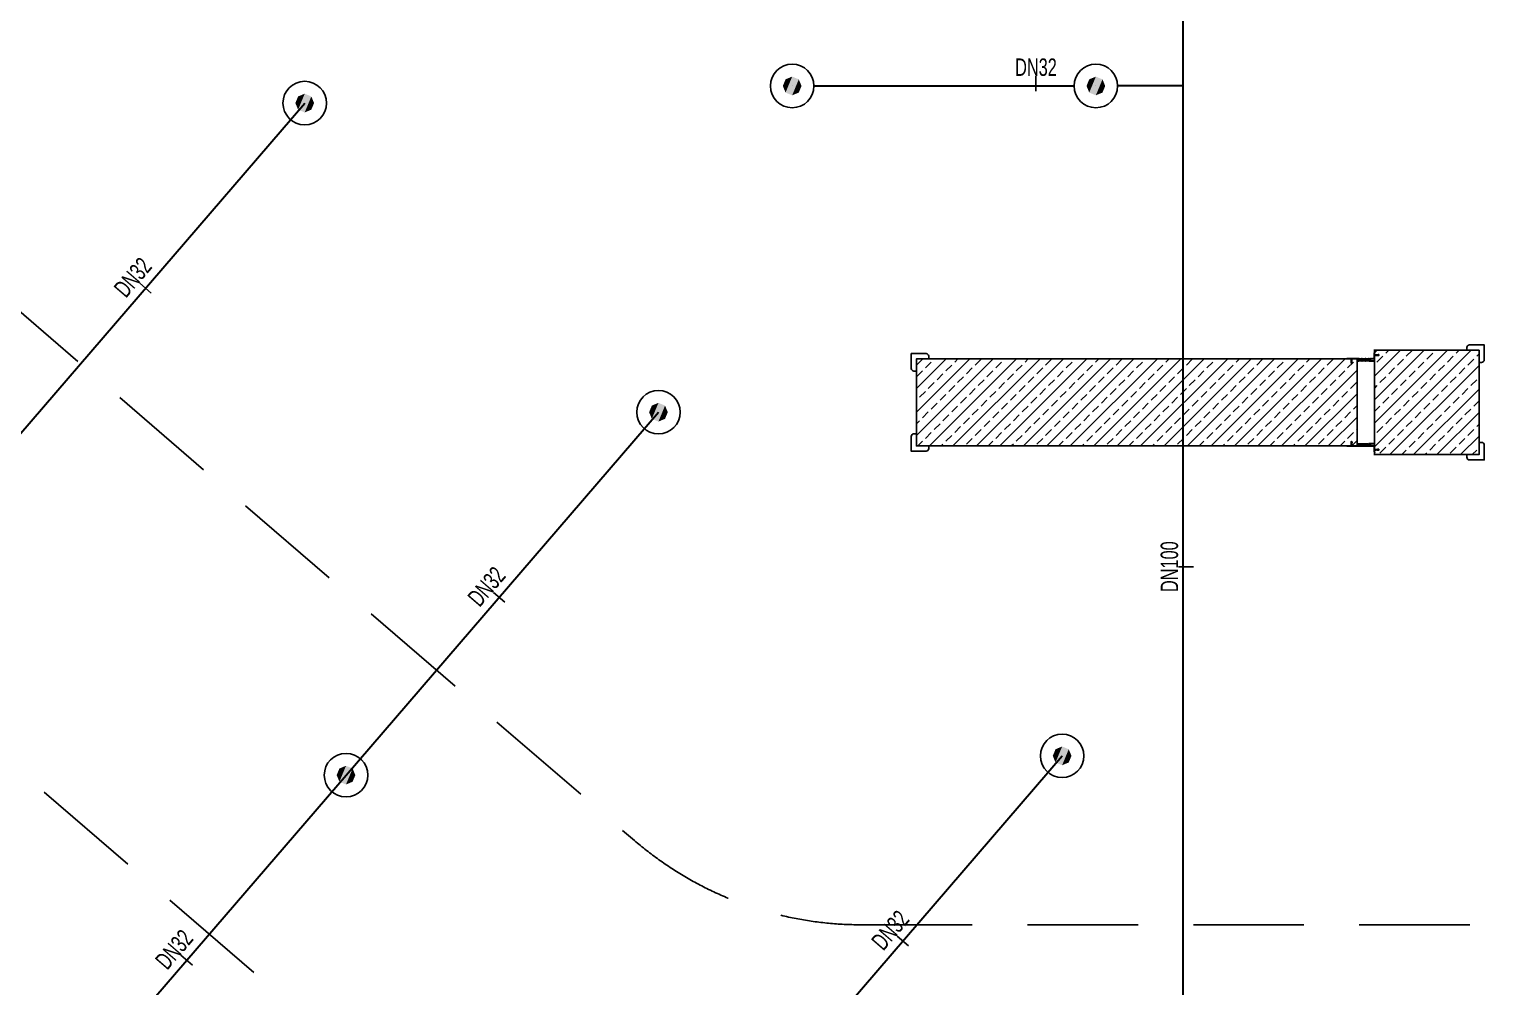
# Model space of a CAD drawing. Header units: millimetres. Extents: x -379292 to 1221486, y 92049 to 447512.
# Drawn here: x 344402 to 352773, y 109462 to 114962 of the extents above; entities that cross this region are included whole.
import ezdxf
from ezdxf.enums import TextEntityAlignment as Align

# ---------------------------------------------------------------- set-up
doc = ezdxf.new("R2010")
doc.units = ezdxf.units.MM
doc.linetypes.add('HIDDEN', pattern=[9.525, 6.35, -3.175])
for name, color, linetype in [('-M-YNGN-BORUID', 7, 'Continuous'), ('-M-YNGN-BORUUZUN', 7, 'Continuous'), ('-M-YNGN-BORUYUK', 7, 'Continuous'), ('-M-YNGN-SPR-YUK', 7, 'Continuous'), ('-M-YNGN-ZON5-CAP-', 7, 'Continuous'), ('-M-YNGN-ZON5-SPR-', 7, 'Continuous'), ('05_DILATATION', 131, 'Continuous'), ('05_HATCH CONCRETE', 141, 'Continuous'), ('05_SYMBOL', 2, 'Continuous')]:
    doc.layers.add(name, color=color, linetype=linetype)
doc.layers.add('-M-YNGN-SPR-CAPCIZGI', color=188, linetype='Continuous', plot=False)
doc.layers.add('-M-YNGN-ZON5', color=11, linetype='SP', lineweight=30)
doc.styles.add('CIZGI', font='tahoma.ttf', dxfattribs={"width": 0.8, "oblique": 20})
doc.styles.add('HCAD', font='HCAD.SHX', dxfattribs={"width": 0.8, "height": 0.2})
doc.styles.add('PIPESIZE', font='hcad.shx', dxfattribs={"width": 0.8})
doc.styles.add('SPR-NOT', font='romans.shx')
doc.linetypes.add('SP', pattern='A,2,-0.1,["SP",CIZGI,S=0.14,R=0.2,X=0,Y=-0.07],-0.255', length=2.355)
pattern_1 = [(225, (905000, -3e-07), (67.351921, -67.351921), []), (225, (904932.65, -3e-07), (67.351921, -67.351921), [47.625, -23.8125])]

# ---------------------------------------------------------------- blocks, each defined once
blk = doc.blocks.new('DİLATASYONPROFİL2')
for p, q in [((-27.1, 21.5), (-25.4, 22.9)), ((-27.1, 21.5), (-25.4, 20.1)), ((-25.1, 22.9), (-25.4, 22.9)), ((-25.4, 20.1), (-25.1, 20.1)), ((-23.1, 20.2), (-25.2, 22.9)), ((-24.4, 24.4), (-25.1, 23.6)), ((-25.1, 23.6), (-25.1, 22.8)), ((-25.1, 22.8), (-3.1, 21.7)), ((-25.1, 20.1), (-3.1, 21.2)), ((-25.1, 20.1), (-25.1, 19.3)), ((-24.5, 18.5), (-25.1, 19.3)), ((-22.8, 20.3), (-24.8, 22.8)), ((-23.3, 18.6), (-24.5, 18.5)), ((-23.2, 24.3), (-24.4, 24.4)), ((-23.3, 23.4), (-23.2, 24.3)), ((-22.6, 24.3), (-23.3, 23.4)), ((-22.6, 18.6), (-23.3, 19.5)), ((-23.3, 19.5), (-23.3, 18.6)), ((-21.6, 24.3), (-22.6, 24.3)), ((-21.7, 18.7), (-22.6, 18.6)), ((-21.7, 23.4), (-21.6, 24.3)), ((-20.8, 24.1), (-21.7, 23.4)), ((-20.8, 18.8), (-21.7, 19.6)), ((-21.7, 19.6), (-21.7, 18.7)), ((-19.6, 20.4), (-21.4, 22.6)), ((-19.3, 20.4), (-21.1, 22.6)), ((-19.7, 24), (-20.8, 24.1)), ((-19.8, 18.9), (-20.8, 18.8)), ((-19.8, 23.1), (-19.7, 24)), ((-19, 24), (-19.8, 23.1)), ((-19.1, 18.9), (-19.8, 19.8)), ((-19.8, 19.8), (-19.8, 18.9)), ((-17.9, 19), (-19.1, 18.9)), ((-17.8, 24), (-19, 24)), ((-17.9, 23), (-17.8, 24)), ((-17.2, 23.9), (-17.9, 23)), ((-17.2, 19), (-17.9, 19.9)), ((-17.9, 19.9), (-17.9, 19)), ((-16.1, 20.6), (-17.6, 22.4)), ((-15.8, 20.6), (-17.3, 22.4)), ((-16.2, 23.9), (-17.2, 23.9)), ((-16.3, 19.1), (-17.2, 19)), ((-16.3, 23), (-16.2, 23.9)), ((-15.5, 23.8), (-16.3, 23)), ((-15.6, 19.1), (-16.3, 20)), ((-16.3, 20), (-16.3, 19.1)), ((-14.4, 19.1), (-15.6, 19.1)), ((-14.4, 23.8), (-15.5, 23.8)), ((-14.5, 23), (-14.3, 23.1)), ((-13.7, 19.2), (-14.5, 20.1)), ((-14.5, 20.1), (-14.4, 19.1)), ((-14.4, 22.9), (-14.4, 23.8)), ((-13.7, 23.8), (-14.4, 22.9)), ((-12.7, 20.8), (-13.9, 22.2)), ((-12.8, 23.7), (-13.7, 23.8)), ((-12.8, 19.2), (-13.7, 19.2)), ((-12.4, 20.8), (-13.6, 22.2)), ((-12.8, 22.8), (-12.8, 23.7)), ((-12.1, 23.7), (-12.8, 22.8)), ((-12.1, 19.3), (-12.8, 20.1)), ((-12.8, 20.1), (-12.8, 19.2)), ((-10.9, 23.6), (-12.1, 23.7)), ((-10.9, 19.3), (-12.1, 19.3)), ((-10.2, 19.4), (-11, 20.2)), ((-11, 20.2), (-10.9, 19.3)), ((-11, 20.1), (-10.8, 20.1)), ((-10.2, 23.6), (-10.9, 22.7)), ((-10.9, 22.7), (-10.9, 23.6)), ((-9.3, 23.5), (-10.2, 23.6)), ((-9.3, 19.4), (-10.2, 19.4)), ((-9.2, 20.9), (-10.1, 22.1)), ((-8.9, 20.9), (-9.8, 22)), ((-8.6, 19.4), (-9.4, 20.3)), ((-9.4, 20.3), (-9.3, 19.4)), ((-9.4, 20.1), (-9.2, 20.1)), ((-9.3, 22.6), (-9.3, 23.5)), ((-8.6, 23.5), (-9.3, 22.6)), ((-7.4, 23.4), (-8.6, 23.5)), ((-7.5, 19.5), (-8.6, 19.4)), ((-7.5, 22.5), (-7.4, 23.4)), ((-6.7, 23.4), (-7.5, 22.5)), ((-6.8, 19.5), (-7.5, 20.4)), ((-7.5, 20.4), (-7.5, 19.5)), ((-7.4, 22.9), (-7.2, 22.9)), ((-5.9, 19.6), (-6.8, 19.5)), ((-5.8, 23.4), (-6.7, 23.4)), ((-5.7, 21.1), (-6.4, 21.9)), ((-5.4, 21.1), (-6, 21.9)), ((-5.9, 22.5), (-5.8, 23.4)), ((-5.9, 22.9), (-2.9, 22.9)), ((-3.1, 22.3), (-5.9, 22.5)), ((-3.1, 20.6), (-5.9, 20.5)), ((-5.9, 20.5), (-5.9, 19.6)), ((-5.9, 20.1), (-4.9, 20.1)), ((-4.6, 20.1), (-4.9, 20.1)), ((-4.6, 20.1), (-2.9, 20.1)), ((-3.1, 22.9), (-3.1, 22.3)), ((-3.1, 20), (-3.1, 20.6)), ((-2.9, 23.1), (-2.9, 19.8)), ((-2.9, 23.1), (-0.4, 23.1)), ((-2.9, 19.8), (-0.4, 19.8)), ((1.6, 24.4), (-0.4, 23.1)), ((-0.4, 23.1), (-0.4, 19.8)), ((1.6, 18.6), (-0.4, 19.8)), ((0, 36.2), (0, 53.2)), ((0, 36.8), (0, 51.9)), ((0, -0.6), (0, 36.2)), ((0, 0), (23.6, 0)), ((0.4, 36.3), (2, 32.3)), ((1.6, 22), (1, 21.5)), ((1.6, 20.9), (1, 21.5)), ((1.6, 24.4), (1.6, 22)), ((1.6, 18.6), (1.6, 20.9)), ((1.7, 31.7), (1.9, 31.9)), ((1.7, 31.4), (1.9, 31.1)), ((1.7, 30.5), (1.9, 30.8)), ((1.7, 30.2), (1.9, 30)), ((1.7, 29.4), (1.9, 29.7)), ((1.7, 29.1), (1.9, 28.8)), ((1.7, 28.3), (1.9, 28.6)), ((1.7, 28), (1.9, 27.7)), ((1.7, 27.1), (1.9, 27.4)), ((1.7, 26.9), (1.9, 26.6)), ((1.7, 26), (1.9, 26.3)), ((1.7, 25.7), (1.9, 25.4)), ((1.7, 24.9), (1.9, 25.2)), ((1.7, 24.6), (1.9, 24.3)), ((1.7, 23.7), (1.9, 24)), ((1.7, 23.5), (1.9, 23.2)), ((1.7, 22.6), (1.9, 22.9)), ((1.7, 22.3), (1.9, 22)), ((1.7, 21.5), (1.9, 21.8)), ((1.7, 21.2), (1.9, 20.9)), ((1.7, 20.3), (1.9, 20.6)), ((1.7, 20.1), (1.9, 19.8)), ((1.7, 19.2), (1.9, 19.5)), ((1.7, 18.9), (1.9, 18.7)), ((1.7, 18.1), (1.9, 18.4)), ((1.7, 17.8), (1.9, 17.5)), ((1.7, 17), (1.9, 17.2)), ((1.7, 16.7), (1.9, 16.4)), ((1.7, 15.8), (1.9, 16.1)), ((1.7, 15.5), (1.9, 15.3)), ((1.7, 14.7), (1.9, 15)), ((1.7, 14.4), (1.9, 14.1)), ((1.7, 13.6), (1.9, 13.8)), ((1.7, 13.3), (1.9, 13)), ((1.7, 12.4), (1.9, 12.7)), ((1.7, 12.1), (1.9, 11.9)), ((1.7, 11.3), (1.9, 11.6)), ((1.7, 11), (1.9, 10.7)), ((1.7, 10.2), (1.9, 10.5)), ((1.7, 9.9), (1.9, 9.6)), ((1.7, 9), (1.9, 9.3)), ((1.7, 8.8), (1.9, 8.5)), ((1.7, 7.9), (1.9, 8.2)), ((1.7, 7.6), (1.9, 7.3)), ((1.7, 6.8), (1.9, 7.1)), ((1.7, 6.5), (1.9, 6.2)), ((1.7, 5.6), (1.9, 5.9)), ((1.7, 5.4), (1.9, 5.1)), ((1.7, 4.5), (1.9, 4.8)), ((1.7, 4.2), (1.9, 3.9)), ((1.7, 3.4), (1.9, 3.7)), ((1.7, 3.1), (1.9, 2.8)), ((1.7, 2.3), (1.9, 2.5)), ((1.7, 2), (2.6, 1)), ((3, 1.3), (2.7, 1)), ((3.3, 1.3), (3.6, 1)), ((4.1, 1.3), (3.8, 1)), ((4.4, 1.3), (4.7, 1)), ((5.3, 1.3), (5, 1)), ((5.5, 1.3), (5.8, 1)), ((6.4, 1.3), (6.1, 1)), ((6.7, 1.3), (7, 1)), ((7.5, 1.3), (7.2, 1)), ((7.8, 1.3), (8.1, 1)), ((8.7, 1.3), (8.4, 1)), ((8.9, 1.3), (9.2, 1)), ((9.8, 1.3), (9.5, 1)), ((10.1, 1.3), (10.3, 1)), ((10.9, 1.3), (10.6, 1)), ((11.2, 1.3), (11.5, 1)), ((12, 1.3), (11.8, 1)), ((12.3, 1.3), (12.6, 1)), ((13.2, 1.3), (12.9, 1)), ((13.5, 1.3), (13.7, 1)), ((14.3, 1.3), (14, 1)), ((14.6, 1.3), (14.9, 1)), ((15.4, 1.3), (15.2, 1)), ((15.7, 1.3), (16, 1)), ((16.6, 1.3), (16.3, 1)), ((16.9, 1.3), (17.1, 1)), ((17.7, 1.3), (17.4, 1)), ((18, 1.3), (18.3, 1)), ((18.8, 1.3), (18.5, 1)), ((19.1, 1.3), (19.4, 1)), ((20, 1.3), (19.7, 1)), ((20.2, 1.3), (20.5, 1)), ((21.1, 1.3), (20.8, 1)), ((21.4, 1.3), (21.7, 1)), ((22.2, 1.3), (21.9, 1)), ((22.5, 1.3), (22.8, 1)), ((23.4, 1.3), (23.1, 1)), ((23.6, 1.3), (23.9, 1)), ((23.6, 0), (23.6, -11.5)), ((24.5, 1.3), (24.2, 1)), ((24.8, 1.3), (25.1, 1)), ((25.6, 1.3), (25.3, 1)), ((25.9, 1.3), (26.2, 1)), ((26.7, 1.3), (26.5, 1)), ((27, 1.3), (27.3, 1)), ((27.9, 1.3), (27.6, 1)), ((28.2, 1.3), (28.4, 1)), ((29, 1.3), (28.7, 1)), ((29.3, 1.3), (29.6, 1)), ((30.1, 1.3), (29.9, 1)), ((30.4, 1.3), (30.7, 1)), ((31.3, 1.3), (31, 1)), ((31.5, 1.4), (32.9, -0.1)), ((34.2, 1.8), (32.7, 1.8)), ((32.7, 1), (33.1, -0.1)), ((35.4, -6.2), (34.8, 1.2)), ((34.8, 0.5), (35.2, 1)), ((35.8, 0.5), (35.4, 1)), ((35.8, 0.5), (36.2, 1)), ((36.8, 0.5), (36.4, 1)), ((36.8, 0.5), (37.2, 1)), ((37.8, 0.5), (37.4, 1)), ((37.8, 0.5), (38.2, 1)), ((38.8, 0.5), (38.4, 1)), ((38.8, 0.5), (39.2, 1)), ((39.8, 0.5), (39.4, 1)), ((39.8, 0.5), (40.2, 1)), ((40.8, 0.5), (40.4, 1)), ((40.8, 0.5), (41.2, 1)), ((41.8, 0.5), (41.4, 1)), ((41.8, 0.5), (42.2, 1)), ((42.8, 0.5), (42.4, 1)), ((42.8, 0.5), (43.2, 1)), ((43.8, 0.5), (43.4, 1)), ((43.8, 0.5), (44.2, 1)), ((44.8, 0.5), (44.4, 1)), ((44.8, 0.5), (45.2, 1)), ((45.8, 0.5), (45.4, 1)), ((45.8, 0.5), (46.2, 1)), ((46.8, 0.5), (46.4, 1)), ((46.8, 0.5), (46.8, 0.5)), ((47.8, 1.6), (47.8, 1.5)), ((47.8, 1.6), (48.3, 1.2)), ((47.8, 1), (47.8, 1.6)), ((47.8, 1), (47.8, 1.6)), ((49.3, 2), (48.3, 1.2)), ((49.3, 2), (49.9, 1.6)), ((49.3, 2), (49.9, 1.6)), ((49.3, 2), (49.9, 1.6)), ((50.7, 2.2), (49.9, 1.6)), ((50.7, 2.2), (49.9, 1.6)), ((50.7, 2.2), (51.3, 1.7)), ((51.9, 2.2), (51.3, 1.7)), ((51.9, 2.2), (52.7, 1.6)), ((53.3, 2), (52.7, 1.6)), ((53.3, 2), (54.3, 1.2)), ((54.8, 1.6), (54.3, 1.2)), ((54.8, 1.6), (54.9, 1.5)), ((54.9, 1), (54.9, 1.6)), ((54.9, 1), (54.9, 1.6)), ((55.9, 0.4), (56.2, 0.8)), ((56.8, 0.4), (56.4, 0.8)), ((56.8, 0.4), (57.2, 0.8)), ((57.8, 0.4), (57.4, 0.8)), ((57.8, 0.4), (58.2, 0.8)), ((58.8, 0.4), (58.4, 0.8)), ((58.8, 0.4), (59.2, 0.8)), ((59.8, 0.4), (59.4, 0.8)), ((59.8, 0.4), (60.2, 0.8)), ((60.8, 0.4), (60.4, 0.8)), ((60.8, 0.4), (61.2, 0.8)), ((61.8, 0.4), (61.4, 0.8)), ((61.8, 0.4), (62.2, 0.8)), ((62.8, 0.4), (62.4, 0.8)), ((62.8, 0.4), (63.2, 0.8)), ((63.8, 0.4), (63.4, 0.8)), ((63.8, 0.4), (64.2, 0.8)), ((64.8, 0.4), (64.4, 0.8)), ((64.8, 0.4), (65.2, 0.8)), ((65.8, 0.4), (65.4, 0.8)), ((65.8, 0.4), (66.2, 0.8)), ((66.8, 0.4), (66.4, 0.8)), ((66.8, 0.4), (67.2, 0.8)), ((67.9, 0.3), (67.5, 0.8)), ((68.9, 1.6), (68.8, 1.5)), ((68.8, 1), (68.8, 1.6)), ((68.8, 1), (68.8, 1.6)), ((68.9, 1.6), (69.4, 1.2)), ((70.4, 2), (69.4, 1.2)), ((70.4, 2), (71, 1.6)), ((70.4, 2), (71, 1.6)), ((70.4, 2), (71, 1.6)), ((71.7, 2.2), (71, 1.6)), ((71.7, 2.2), (71, 1.6)), ((71.7, 2.2), (72.4, 1.7)), ((73, 2.2), (72.4, 1.7)), ((73, 2.2), (73.8, 1.6)), ((74.3, 2), (73.8, 1.6)), ((74.3, 2), (75.4, 1.2)), ((75.9, 1.6), (75.4, 1.2)), ((75.9, 1.6), (75.9, 1.5)), ((75.9, 1), (75.9, 1.6)), ((75.9, 1), (75.9, 1.6)), ((76.9, 0.4), (77.3, 0.8)), ((77.9, 0.4), (77.5, 0.8)), ((77.9, 0.4), (78.3, 0.8)), ((78.9, 0.4), (78.5, 0.8)), ((78.9, 0.4), (79.3, 0.8)), ((79.9, 0.4), (79.5, 0.8)), ((79.9, 0.4), (80.3, 0.8)), ((80.9, 0.4), (80.5, 0.8)), ((80.9, 0.4), (81.3, 0.8)), ((81.9, 0.4), (81.5, 0.8)), ((81.9, 0.4), (82.3, 0.8)), ((82.9, 0.4), (82.5, 0.8)), ((82.9, 0.4), (83.3, 0.8)), ((83.9, 0.4), (83.5, 0.8)), ((83.9, 0.4), (84.3, 0.8)), ((84.9, 0.4), (84.5, 0.8)), ((84.9, 0.4), (85.3, 0.8)), ((85.9, 0.4), (85.5, 0.8)), ((85.9, 0.4), (86.3, 0.8)), ((86.9, 0.4), (86.5, 0.8)), ((86.9, 0.4), (87.3, 0.8)), ((87.9, 0.4), (87.5, 0.8)), ((87.9, 0.4), (88.3, 0.8)), ((88.3, -6.4), (88.8, 1)), ((88.9, 0.3), (88.5, 0.8)), ((88.9, 0.4), (88.9, 0.4)), ((89.3, 1.6), (91, 1.6)), ((91, 0.8), (90.6, -0.3)), ((92.1, 2), (90.7, 0.5)), ((90.7, -1.1), (90.7, 0.5)), ((100, -13), (100, 0)), ((131.5, 0), (100, 0)), ((100, -13), (100, 0)), ((160, 0), (100, 0)), ((128.8, 1.6), (131.2, 1.6)), ((128.8, 1.6), (130.1, -0.4)), ((131.2, 1.6), (131.7, 1)), ((131.5, 0), (131.7, 0.2)), ((132.3, 1.6), (131.7, 1)), ((132, 0), (131.7, 0.2)), ((160, 0), (132, 0)), ((134.6, 1.6), (132.3, 1.6)), ((134.6, 1.6), (133.4, -0.4)), ((157.6, 1.8), (158.3, 1.8)), ((160, 0), (158.3, 1.8)), ((0, -0.6), (0, -9.5)), ((0, -9.5), (0, -13.5)), ((0, -9.5), (2, -9.5)), ((0, -13.5), (32.9, -13.5)), ((2, -9.5), (2, -11.5)), ((2, -11.5), (23.6, -11.5)), ((30.8, -7.9), (30.8, -8.6)), ((31, -2.3), (31, -1.4)), ((31.6, -2.9), (32.8, -2.9)), ((33.7, -12.3), (32.5, -7.5)), ((33, -1.6), (32.8, -2.9)), ((32.9, -1.3), (32.9, -0.1)), ((32.9, -13.5), (32.9, -9.7)), ((34.1, -12.5), (36, -7.7)), ((35.8, -5.7), (35.8, -0.5)), ((35.8, -12), (35.8, -8.7)), ((45.8, -12), (35.8, -12)), ((37.4, -6.6), (35.9, -6.6)), ((37, -6), (36, -6)), ((37.4, -7.7), (36, -7.7)), ((37, -8.5), (36, -8.5)), ((36.2, -7.7), (37.2, -7.7)), ((37.3, -5.7), (37.3, -4)), ((40, -4), (37.3, -4)), ((37.3, -10.5), (37.3, -8.7)), ((40, -10.5), (37.3, -10.5)), ((37.4, -6.6), (37.4, -5)), ((37.4, -9.3), (37.4, -7.7)), ((37.7, -4.6), (38.7, -4.6)), ((38.7, -9.6), (37.7, -9.6)), ((38.7, -9.6), (38.7, -4.6)), ((40, -10.5), (40, -4)), ((41.5, -10.5), (41.5, -4)), ((44.3, -4), (41.5, -4)), ((44.3, -10.5), (41.5, -10.5)), ((42.5, -10.5), (44.3, -10.5)), ((42.6, -4.3), (42.6, -8.3)), ((44.3, -4.3), (42.6, -4.3)), ((42.6, -8.3), (42.6, -10.3)), ((42.6, -10.3), (44.3, -10.3)), ((44.3, -4), (44.3, -5.7)), ((44.3, -4.3), (44.3, -6.3)), ((44.3, -6.3), (45.8, -6.3)), ((46.1, -8.3), (44.3, -8.3)), ((44.3, -10.3), (44.3, -8.3)), ((44.3, -10.3), (44.3, -8.6)), ((44.3, -8.7), (44.3, -10.5)), ((45.5, -6), (44.5, -6)), ((44.5, -8.5), (45.5, -8.5)), ((45.8, -0.3), (45.8, -5.7)), ((45.8, -6.3), (45.8, -1.8)), ((45.8, -8.7), (45.8, -12)), ((47.6, -6.9), (47.6, -5.4)), ((55.1, -6.9), (55.1, -5.4)), ((56.6, -8.3), (58.3, -8.3)), ((56.8, -5.9), (56.8, -0.6)), ((56.8, -6.3), (56.8, -1.8)), ((58.3, -6.3), (56.8, -6.3)), ((56.8, -12.1), (56.8, -8.9)), ((66.8, -12.1), (56.8, -12.1)), ((58.1, -6.1), (57.1, -6.1)), ((58.1, -8.6), (57.1, -8.6)), ((61.1, -4.1), (58.3, -4.1)), ((58.3, -5.9), (58.3, -4.1)), ((58.3, -6.3), (58.3, -4.3)), ((58.3, -4.3), (60.1, -4.3)), ((58.3, -10.3), (58.3, -8.3)), ((58.3, -10.3), (58.3, -8.6)), ((58.3, -10.6), (58.3, -8.9)), ((60.1, -10.3), (58.3, -10.3)), ((61.1, -10.6), (58.3, -10.6)), ((60.1, -4.3), (60.1, -8.3)), ((60.1, -8.3), (60.1, -10.3)), ((61.1, -10.6), (61.1, -4.1)), ((65.3, -4.1), (62.6, -4.1)), ((62.6, -10.6), (62.6, -4.1)), ((65.3, -10.6), (62.6, -10.6)), ((63.6, -4.3), (63.6, -8.3)), ((65.4, -4.3), (63.6, -4.3)), ((63.6, -8.3), (63.6, -10.3)), ((63.6, -10.3), (65.4, -10.3)), ((65.3, -4.1), (65.3, -5.9)), ((65.3, -8.9), (65.3, -10.6)), ((65.4, -4), (65.4, -5.7)), ((67.1, -8.3), (65.4, -8.3)), ((65.4, -10.3), (65.4, -8.3)), ((66.6, -6), (65.6, -6)), ((66.6, -6.1), (65.6, -6.1)), ((65.6, -8.6), (66.6, -8.6)), ((66.8, -0.5), (66.8, -5.9)), ((66.8, -8.9), (66.8, -12.1)), ((66.9, -6.3), (66.9, -1.8)), ((68.6, -6.9), (68.6, -5.4)), ((76.1, -6.9), (76.1, -5.4)), ((77.6, -8.3), (79.4, -8.3)), ((77.9, -5.9), (77.9, -0.6)), ((77.9, -6.3), (77.9, -1.8)), ((79.4, -6.3), (77.9, -6.3)), ((77.9, -12.1), (77.9, -8.9)), ((87.9, -12.1), (77.9, -12.1)), ((79.2, -6.1), (78.2, -6.1)), ((79.2, -8.6), (78.2, -8.6)), ((82.2, -4.1), (79.4, -4.1)), ((79.4, -5.9), (79.4, -4.1)), ((79.4, -6.3), (79.4, -4.3)), ((79.4, -4.3), (81.1, -4.3)), ((79.4, -10.3), (79.4, -8.3)), ((79.4, -10.3), (79.4, -8.6)), ((79.4, -10.6), (79.4, -8.9)), ((81.1, -10.3), (79.4, -10.3)), ((82.2, -10.6), (79.4, -10.6)), ((81.1, -4.3), (81.1, -8.3)), ((81.1, -8.3), (81.1, -10.3)), ((82.2, -10.6), (82.2, -4.1)), ((86.4, -4.1), (83.7, -4.1)), ((83.7, -10.6), (83.7, -4.1)), ((86.4, -10.6), (83.7, -10.6)), ((85, -9.9), (85, -4.9)), ((85.9, -4.9), (85, -4.9)), ((85, -9.9), (85.9, -9.9)), ((86.3, -6.8), (86.3, -5.2)), ((86.3, -6.8), (87.8, -6.8)), ((86.3, -9.5), (86.3, -7.9)), ((86.3, -7.9), (87.7, -7.9)), ((86.4, -4.1), (86.4, -5.9)), ((86.4, -8.9), (86.4, -10.6)), ((87.7, -6.1), (86.7, -6.1)), ((86.7, -8.6), (87.7, -8.6)), ((89.6, -12.7), (87.7, -7.9)), ((87.9, -0.5), (87.9, -5.9)), ((87.9, -8.9), (87.9, -12.1)), ((89.9, -12.5), (91.2, -7.7)), ((90.6, -1.8), (90.9, -3.1)), ((90.7, -13), (90.7, -8.9)), ((100, -13), (90.7, -13)), ((92.1, -3.1), (90.9, -3.1)), ((92.7, -2.6), (92.7, -1.6)), ((92.9, -8.1), (92.9, -8.8)), ((128.9, -23.3), (128.8, -24.4)), ((128.9, -23.3), (128.8, -24.4)), ((128.8, -24.4), (129.6, -25.1)), ((128.8, -24.4), (129.6, -25.1)), ((128.9, -21.6), (128.9, -22.6)), ((129.8, -21.7), (128.9, -21.6)), ((128.9, -21.6), (128.9, -22.6)), ((129.8, -21.7), (128.9, -21.6)), ((128.9, -22.6), (129.8, -23.3)), ((128.9, -22.6), (129.8, -23.3)), ((129.8, -23.3), (128.9, -23.3)), ((129.8, -23.3), (128.9, -23.3)), ((130.1, -19.8), (129.1, -19.7)), ((129.1, -19.7), (129.1, -20.8)), ((130.1, -19.8), (129.1, -19.7)), ((129.1, -19.7), (129.1, -20.8)), ((129.1, -20.8), (129.8, -21.7)), ((129.1, -20.8), (129.8, -21.7)), ((130.1, -17.9), (129.2, -17.9)), ((129.2, -17.9), (129.2, -19)), ((130.1, -17.9), (129.2, -17.9)), ((129.2, -17.9), (129.2, -19)), ((129.2, -19), (130.1, -19.8)), ((129.2, -19), (130.1, -19.8)), ((129.4, -14.4), (129.3, -15.6)), ((129.4, -14.4), (129.3, -15.6)), ((129.3, -15.6), (130.2, -16.3)), ((129.3, -15.6), (130.2, -16.3)), ((130.2, -16.3), (129.3, -16.2)), ((129.3, -16.2), (129.3, -17.2)), ((130.2, -16.3), (129.3, -16.2)), ((129.3, -16.2), (129.3, -17.2)), ((129.3, -17.2), (130.1, -17.9)), ((129.3, -17.2), (130.1, -17.9)), ((129.5, -12.8), (129.4, -13.7)), ((129.5, -12.8), (129.4, -13.7)), ((129.4, -13.7), (130.3, -14.4)), ((129.4, -13.7), (130.3, -14.4)), ((130.3, -14.4), (129.4, -14.4)), ((130.3, -14.4), (129.4, -14.4)), ((129.6, -10.9), (129.5, -12.1)), ((129.6, -10.9), (129.5, -12.1)), ((129.5, -12.1), (130.4, -12.8)), ((129.5, -12.1), (130.4, -12.8)), ((130.4, -12.8), (129.5, -12.8)), ((130.4, -12.8), (129.5, -12.8)), ((129.7, -9.3), (129.6, -10.2)), ((129.7, -9.3), (129.6, -10.2)), ((129.6, -10.2), (130.5, -10.9)), ((129.6, -10.2), (130.5, -10.9)), ((130.5, -10.9), (129.6, -10.9)), ((130.5, -10.9), (129.6, -10.9)), ((129.6, -25.1), (130.4, -25.1)), ((129.6, -25.1), (130.4, -25.1)), ((130.7, -7.5), (129.7, -7.4)), ((129.7, -7.4), (129.7, -8.6)), ((130.7, -7.5), (129.7, -7.4)), ((129.7, -7.4), (129.7, -8.6)), ((129.7, -8.6), (130.6, -9.3)), ((129.7, -8.6), (130.6, -9.3)), ((130.6, -9.3), (129.7, -9.3)), ((130.6, -9.3), (129.7, -9.3)), ((130.7, -5.9), (129.8, -5.8)), ((129.8, -5.8), (129.8, -6.7)), ((130.7, -5.9), (129.8, -5.8)), ((129.8, -5.8), (129.8, -6.7)), ((129.8, -6.7), (130.7, -7.5)), ((129.8, -6.7), (130.7, -7.5)), ((130.1, -0.4), (133.4, -0.4)), ((130.1, -2.9), (130.1, -0.4)), ((130.1, -0.4), (133.4, -0.4)), ((130.1, -2.9), (130.1, -0.4)), ((130.1, -2.9), (133.4, -2.9)), ((130.1, -2.9), (133.4, -2.9)), ((130.2, -14.5), (130.1, -14.3)), ((130.2, -14.5), (130.1, -14.3)), ((130.3, -5.9), (130.3, -2.9)), ((130.3, -5.9), (130.3, -2.9)), ((130.3, -3.1), (130.9, -3.1)), ((130.3, -3.1), (130.9, -3.1)), ((130.3, -7.4), (130.3, -7.2)), ((130.3, -7.4), (130.3, -7.2)), ((133, -23.1), (130.3, -25.2)), ((133, -23.1), (130.3, -25.2)), ((130.3, -25.1), (130.3, -25.4)), ((130.3, -25.1), (130.3, -25.4)), ((131.7, -27.1), (130.3, -25.4)), ((131.7, -27.1), (130.3, -25.4)), ((130.4, -25.1), (131.5, -3.1)), ((130.4, -25.1), (131.5, -3.1)), ((132.9, -22.8), (130.4, -24.9)), ((132.9, -22.8), (130.4, -24.9)), ((132.8, -19.3), (130.6, -21.1)), ((132.8, -19.3), (130.6, -21.1)), ((132.8, -19.6), (130.6, -21.4)), ((132.8, -19.6), (130.6, -21.4)), ((130.9, -3.1), (130.7, -5.9)), ((130.9, -3.1), (130.7, -5.9)), ((132.6, -15.8), (130.8, -17.3)), ((132.6, -15.8), (130.8, -17.3)), ((132.6, -16.1), (130.8, -17.7)), ((132.6, -16.1), (130.8, -17.7)), ((132.4, -12.4), (131, -13.6)), ((132.4, -12.4), (131, -13.6)), ((132.4, -12.7), (131, -13.9)), ((132.4, -12.7), (131, -13.9)), ((132.3, -9.2), (131.1, -10.1)), ((132.3, -9.2), (131.1, -10.1)), ((132.3, -8.9), (131.2, -9.8)), ((132.3, -8.9), (131.2, -9.8)), ((132.1, -5.4), (131.3, -6.1)), ((132.1, -5.4), (131.3, -6.1)), ((132.1, -5.7), (131.3, -6.4)), ((132.1, -5.7), (131.3, -6.4)), ((131.7, -27.1), (133.1, -25.4)), ((131.7, -27.1), (133.1, -25.4)), ((133.1, -25.1), (132, -3.2)), ((133.1, -25.1), (132, -3.2)), ((133.2, -3.1), (132.6, -3.1)), ((132.6, -3.1), (132.7, -5.9)), ((133.2, -3.1), (132.6, -3.1)), ((132.6, -3.1), (132.7, -5.9)), ((132.7, -5.9), (133.6, -5.9)), ((132.7, -5.9), (133.6, -5.9)), ((133.7, -6.8), (132.8, -7.5)), ((133.7, -6.8), (132.8, -7.5)), ((132.8, -7.5), (133.7, -7.5)), ((132.8, -7.5), (133.7, -7.5)), ((133.8, -8.6), (132.9, -9.4)), ((133.8, -8.6), (132.9, -9.4)), ((132.9, -9.4), (133.8, -9.3)), ((132.9, -9.4), (133.8, -9.3)), ((133.8, -10.3), (133, -11)), ((133.8, -10.3), (133, -11)), ((133, -11), (133.9, -10.9)), ((133, -11), (133.9, -10.9)), ((133.1, -4.6), (133.1, -2.9)), ((133.1, -4.6), (133.1, -2.9)), ((133.1, -4.6), (133.1, -4.9)), ((133.1, -4.6), (133.1, -4.9)), ((133.1, -5.9), (133.1, -4.9)), ((133.1, -5.9), (133.1, -4.9)), ((133.1, -9.4), (133.1, -9.2)), ((133.1, -9.4), (133.1, -9.2)), ((133.1, -11), (133.1, -10.9)), ((133.1, -11), (133.1, -10.9)), ((133.9, -12.1), (133.1, -12.9)), ((133.9, -12.1), (133.1, -12.9)), ((133.1, -12.9), (134, -12.8)), ((133.1, -12.9), (134, -12.8)), ((134, -13.7), (133.1, -14.5)), ((134, -13.7), (133.1, -14.5)), ((133.1, -14.5), (134, -14.4)), ((133.1, -14.5), (134, -14.4)), ((133.1, -25.4), (133.1, -25.1)), ((133.1, -25.1), (133.9, -25.1)), ((133.1, -25.4), (133.1, -25.1)), ((133.1, -25.1), (133.9, -25.1)), ((134.1, -15.6), (133.2, -16.3)), ((134.1, -15.6), (133.2, -16.3)), ((133.2, -16.3), (134.1, -16.3)), ((133.2, -16.3), (134.1, -16.3)), ((134.2, -17.2), (133.3, -18)), ((134.2, -17.2), (133.3, -18)), ((133.3, -18), (134.2, -17.9)), ((133.3, -18), (134.2, -17.9)), ((133.4, -2.9), (133.4, -0.4)), ((133.4, -2.9), (133.4, -0.4)), ((134.3, -19.1), (133.4, -19.8)), ((134.3, -19.1), (133.4, -19.8)), ((133.4, -19.8), (134.3, -19.8)), ((133.4, -19.8), (134.3, -19.8)), ((133.6, -5.9), (133.7, -6.8)), ((133.6, -5.9), (133.7, -6.8)), ((134.4, -20.8), (133.6, -21.7)), ((134.4, -20.8), (133.6, -21.7)), ((133.6, -21.7), (134.5, -21.7)), ((133.6, -21.7), (134.5, -21.7)), ((133.7, -7.5), (133.8, -8.6)), ((133.7, -7.5), (133.8, -8.6)), ((134.6, -22.6), (133.7, -23.3)), ((134.6, -22.6), (133.7, -23.3)), ((133.7, -23.3), (134.6, -23.3)), ((133.7, -23.3), (134.6, -23.3)), ((133.8, -9.3), (133.8, -10.3)), ((133.8, -9.3), (133.8, -10.3)), ((133.9, -10.9), (133.9, -12.1)), ((133.9, -10.9), (133.9, -12.1)), ((134.7, -24.5), (133.9, -25.1)), ((134.7, -24.5), (133.9, -25.1)), ((134, -12.8), (134, -13.7)), ((134, -12.8), (134, -13.7)), ((134, -14.4), (134.1, -15.6)), ((134, -14.4), (134.1, -15.6)), ((134.1, -16.3), (134.2, -17.2)), ((134.1, -16.3), (134.2, -17.2)), ((134.2, -17.9), (134.3, -19.1)), ((134.2, -17.9), (134.3, -19.1)), ((134.3, -19.8), (134.4, -20.8)), ((134.3, -19.8), (134.4, -20.8)), ((134.5, -21.7), (134.6, -22.6)), ((134.5, -21.7), (134.6, -22.6)), ((134.6, -23.3), (134.7, -24.5)), ((134.6, -23.3), (134.7, -24.5))]:
    blk.add_line(p, q)
for centre, radius, start, end in [((-3.2, 21.5), 0.25, 358.99999, 72.832), ((-3.2, 21.5), 0.25, 272.80807, 1.00001), ((0.2, 36.2), 0.2, 21.8, 180), ((1.8, 31.5), 0.2, 135, 225), ((1.8, 30.4), 0.2, 135, 225), ((1.8, 29.3), 0.2, 135, 225), ((1.8, 28.1), 0.2, 135, 225), ((1.8, 27), 0.2, 135, 225), ((1.8, 25.9), 0.2, 135, 225), ((1.8, 24.7), 0.2, 135, 225), ((1.8, 23.6), 0.2, 135, 225), ((1.8, 22.5), 0.2, 135, 225), ((1.8, 21.3), 0.2, 135, 225), ((1.8, 20.2), 0.2, 135, 225), ((1.8, 19.1), 0.2, 135, 225), ((1.8, 17.9), 0.2, 135, 225), ((1.8, 16.8), 0.2, 135, 225), ((1.8, 15.7), 0.2, 135, 225), ((1.8, 14.6), 0.2, 135, 225), ((1.8, 13.4), 0.2, 135, 225), ((1.8, 12.3), 0.2, 135, 225), ((1.8, 11.2), 0.2, 135, 225), ((1.8, 10), 0.2, 135, 225), ((1.8, 8.9), 0.2, 135, 225), ((1.8, 7.8), 0.2, 135, 225), ((1.8, 6.6), 0.2, 135, 225), ((1.8, 5.5), 0.2, 135, 225), ((1.8, 4.4), 0.2, 135, 225), ((1.8, 3.2), 0.2, 135, 225), ((1.8, 2.1), 0.2, 135, 225), ((1.7, 32.1), 0.35, 324.87047, 19.646), ((1.8, 31), 0.2, 315, 45), ((1.8, 29.8), 0.2, 315, 45), ((1.8, 28.7), 0.2, 315, 45), ((1.8, 27.6), 0.2, 315, 45), ((1.8, 26.4), 0.2, 315, 45), ((1.8, 25.3), 0.2, 315, 45), ((1.8, 24.2), 0.2, 315, 45), ((1.8, 23), 0.2, 315, 45), ((1.8, 21.9), 0.2, 315, 45), ((1.8, 20.8), 0.2, 315, 45), ((1.8, 19.6), 0.2, 315, 45), ((1.8, 18.5), 0.2, 315, 45), ((1.8, 17.4), 0.2, 315, 45), ((1.8, 16.2), 0.2, 315, 45), ((1.8, 15.1), 0.2, 315, 45), ((1.8, 14), 0.2, 315, 45), ((1.8, 12.9), 0.2, 315, 45), ((1.8, 11.7), 0.2, 315, 45), ((1.8, 10.6), 0.2, 315, 45), ((1.8, 9.5), 0.2, 315, 45), ((1.8, 8.3), 0.2, 315, 45), ((1.8, 7.2), 0.2, 315, 45), ((1.8, 6.1), 0.2, 315, 45), ((1.8, 4.9), 0.2, 315, 45), ((1.8, 3.8), 0.2, 315, 45), ((1.8, 2.7), 0.2, 315, 45), ((2.6, 1.2), 0.2, 288.12053, 315), ((3.1, 1.2), 0.2, 45, 135), ((3.7, 1.2), 0.2, 225, 315), ((4.3, 1.2), 0.2, 45, 135), ((4.8, 1.2), 0.2, 225, 315), ((5.4, 1.2), 0.2, 45, 135), ((6, 1.2), 0.2, 225, 315), ((6.5, 1.2), 0.2, 45, 135), ((7.1, 1.2), 0.2, 225, 315), ((7.7, 1.2), 0.2, 45, 135), ((8.2, 1.2), 0.2, 225, 315), ((8.8, 1.2), 0.2, 45, 135), ((9.4, 1.2), 0.2, 225, 315), ((9.9, 1.2), 0.2, 45, 135), ((10.5, 1.2), 0.2, 225, 315), ((11.1, 1.2), 0.2, 45, 135), ((11.6, 1.2), 0.2, 225, 315), ((12.2, 1.2), 0.2, 45, 135), ((12.8, 1.2), 0.2, 225, 315), ((13.3, 1.2), 0.2, 45, 135), ((13.9, 1.2), 0.2, 225, 315), ((14.4, 1.2), 0.2, 45, 135), ((15, 1.2), 0.2, 225, 315), ((15.6, 1.2), 0.2, 45, 135), ((16.1, 1.2), 0.2, 225, 315), ((16.7, 1.2), 0.2, 45, 135), ((17.3, 1.2), 0.2, 225, 315), ((17.8, 1.2), 0.2, 45, 135), ((18.4, 1.2), 0.2, 225, 315), ((19, 1.2), 0.2, 45, 135), ((19.5, 1.2), 0.2, 225, 315), ((20.1, 1.2), 0.2, 45, 135), ((20.7, 1.2), 0.2, 225, 315), ((21.2, 1.2), 0.2, 45, 135), ((21.8, 1.2), 0.2, 225, 315), ((22.4, 1.2), 0.2, 45, 135), ((22.9, 1.2), 0.2, 225, 315), ((23.5, 1.2), 0.2, 45, 135), ((24.1, 1.2), 0.2, 225, 315), ((24.6, 1.2), 0.2, 45, 135), ((25.2, 1.2), 0.2, 225, 315), ((25.8, 1.2), 0.2, 45, 135), ((26.3, 1.2), 0.2, 225, 315), ((26.9, 1.2), 0.2, 45, 135), ((27.5, 1.2), 0.2, 225, 315), ((28, 1.2), 0.2, 45, 135), ((28.6, 1.2), 0.2, 225, 315), ((29.2, 1.2), 0.2, 45, 135), ((29.7, 1.2), 0.2, 225, 315), ((30.3, 1.2), 0.2, 45, 135), ((30.9, 1.2), 0.2, 225, 315), ((31.4, 1.2), 0.2, 90, 135), ((32.7, 1.4), 0.381, 90.82548, 269.34526), ((34.2, 1.3), 0.55, 357.34, 90), ((34.9, 0.4), 0.16, 141.0253, 263.03489), ((34.7, -1), 1.2, 25.78711, 83.03489), ((35.3, 0.9), 0.16, 40.5, 139.5), ((36.3, 0.9), 0.16, 40.5, 139.5), ((37.3, 0.9), 0.16, 40.5, 139.5), ((38.3, 0.9), 0.16, 40.5, 139.5), ((39.3, 0.9), 0.16, 40.5, 139.5), ((40.3, 0.9), 0.16, 40.5, 139.5), ((41.3, 0.9), 0.16, 40.5, 139.5), ((42.3, 0.9), 0.16, 40.5, 139.5), ((43.3, 0.9), 0.16, 40.5, 139.5), ((44.3, 0.9), 0.16, 40.5, 139.5), ((45.3, 0.9), 0.16, 40.5, 139.5), ((48.8, -1.8), 3, 110.92483, 180), ((46.8, -1), 1.2, 93.72554, 146.44104), ((46.3, 0.9), 0.16, 40.5, 139.5), ((46.7, 0.4), 0.16, 273.72554, 40.5), ((46.7, 0.4), 0.16, 273.72554, 276.01597), ((51.3, -8.3), 10, 110.79344, 110.92483), ((51.3, -8.3), 10, 69.07517, 69.20656), ((53.8, -1.8), 3, 0, 69.07517), ((56.3, 0.7), 0.16, 40.5, 139.5), ((57.3, 0.7), 0.16, 40.5, 139.5), ((58.3, 0.7), 0.16, 40.5, 139.5), ((59.3, 0.7), 0.16, 40.5, 139.5), ((60.3, 0.7), 0.16, 40.5, 139.5), ((61.3, 0.7), 0.16, 40.5, 139.5), ((62.3, 0.7), 0.16, 40.5, 139.5), ((63.3, 0.7), 0.16, 40.5, 139.5), ((64.3, 0.7), 0.16, 40.5, 139.5), ((65.3, 0.7), 0.16, 40.5, 139.5), ((66.3, 0.7), 0.16, 40.5, 139.5), ((67.8, -1.1), 1.2, 93.72554, 146.44104), ((69.9, -1.8), 3, 110.92483, 180), ((67.3, 0.7), 0.16, 40.5, 139.5), ((67.7, 0.2), 0.16, 273.72554, 40.5), ((72.4, -8.3), 10, 110.79344, 110.92483), ((72.4, -8.3), 10, 69.07517, 69.20656), ((74.9, -1.8), 3, 0, 69.07517), ((77.4, 0.7), 0.16, 40.5, 139.5), ((78.4, 0.7), 0.16, 40.5, 139.5), ((79.4, 0.7), 0.16, 40.5, 139.5), ((80.4, 0.7), 0.16, 40.5, 139.5), ((81.4, 0.7), 0.16, 40.5, 139.5), ((82.4, 0.7), 0.16, 40.5, 139.5), ((83.4, 0.7), 0.16, 40.5, 139.5), ((84.4, 0.7), 0.16, 40.5, 139.5), ((85.4, 0.7), 0.16, 40.5, 139.5), ((86.4, 0.7), 0.16, 40.5, 139.5), ((87.4, 0.7), 0.16, 40.5, 139.5), ((88.9, -1.1), 1.2, 93.72554, 146.44104), ((88.4, 0.7), 0.16, 40.5, 139.5), ((89.4, 1), 0.55, 90, 182.66), ((88.8, 0.2), 0.16, 273.72554, 40.5), ((88.9, 0.2), 0.16, 273.72554, 276.01597), ((91, 1.2), 0.381, 270.65474, 89.17452), ((92.3, 0.7), 1.3, 64.66832, 99.34193), ((93.4, 3.1), 1.3, 244.66832, 295.33168), ((94.5, 0.7), 1.3, 64.66832, 115.33168), ((95.6, 3.1), 1.3, 244.66832, 295.33168), ((96.7, 0.7), 1.3, 64.66832, 115.33168), ((97.9, 3.1), 1.3, 244.66832, 295.33168), ((99, 0.7), 1.3, 64.66832, 115.33168), ((100.1, 3.1), 1.3, 244.66832, 295.33168), ((101.2, 0.7), 1.3, 64.66832, 115.33168), ((102.3, 3.1), 1.3, 244.66832, 295.33168), ((103.4, 0.7), 1.3, 64.66832, 115.33168), ((104.5, 3.1), 1.3, 244.66832, 295.33168), ((105.6, 0.7), 1.3, 64.66832, 115.33168), ((106.8, 3.1), 1.3, 244.66832, 295.33168), ((107.9, 0.7), 1.3, 64.66832, 115.33168), ((109, 3.1), 1.3, 244.66832, 295.33168), ((110.1, 0.7), 1.3, 64.66832, 115.33168), ((111.2, 3.1), 1.3, 244.66832, 295.33168), ((112.3, 0.7), 1.3, 64.66832, 115.33168), ((113.4, 3.1), 1.3, 244.66832, 295.33168), ((114.5, 0.7), 1.3, 64.66832, 115.33168), ((115.7, 3.1), 1.3, 244.66832, 295.33168), ((116.8, 0.7), 1.3, 64.66832, 115.33168), ((117.9, 3.1), 1.3, 244.66832, 295.33168), ((119, 0.7), 1.3, 64.66832, 115.33168), ((120.1, 3.1), 1.3, 244.66832, 295.33168), ((121.2, 0.7), 1.3, 64.66832, 115.33168), ((122.3, 3.1), 1.3, 244.66832, 295.33168), ((123.4, 0.7), 1.3, 64.66832, 115.33168), ((124.6, 3.1), 1.3, 244.66832, 295.33168), ((125.7, 0.7), 1.3, 64.66832, 115.33168), ((126.8, 3.1), 1.3, 244.66832, 295.33168), ((127.9, 0.7), 1.3, 64.66832, 115.33168), ((129, 3.1), 1.3, 244.66832, 295.33168), ((130.1, 0.7), 1.3, 64.66832, 115.33168), ((131.2, 3.1), 1.3, 244.66832, 295.33168), ((132.3, 0.7), 1.3, 64.66832, 115.33168), ((133.5, 3.1), 1.3, 244.66832, 295.33168), ((134.6, 0.7), 1.3, 64.66832, 115.33168), ((135.7, 3.1), 1.3, 244.66832, 295.33168), ((136.8, 0.7), 1.3, 64.66832, 115.33168), ((137.9, 3.1), 1.3, 244.66832, 295.33168), ((139, 0.7), 1.3, 64.66832, 115.33168), ((140.1, 3.1), 1.3, 244.66832, 295.33168), ((141.2, 0.7), 1.3, 64.66832, 115.33168), ((142.4, 3.1), 1.3, 244.66832, 295.33168), ((143.5, 0.7), 1.3, 64.66832, 115.33168), ((144.6, 3.1), 1.3, 244.66832, 295.33168), ((145.7, 0.7), 1.3, 64.66832, 115.33168), ((146.8, 3.1), 1.3, 244.66832, 295.33168), ((147.9, 0.7), 1.3, 64.66832, 115.33168), ((149, 3.1), 1.3, 244.66832, 295.33168), ((150.1, 0.7), 1.3, 64.66832, 115.33168), ((151.3, 3.1), 1.3, 244.66832, 295.33168), ((152.4, 0.7), 1.3, 64.66832, 115.33168), ((153.5, 3.1), 1.3, 244.66832, 295.33168), ((154.6, 0.7), 1.3, 64.66832, 115.33168), ((155.7, 3.1), 1.3, 244.66832, 295.33168), ((156.8, 0.7), 1.3, 53.87107, 115.33168), ((29.8, -5.1), 4.29, 79.83575, 271.45132), ((29.8, -5.5), 4.25, 59.65838, 300.34162), ((30, -8.6), 0.825, 266.69012, 0), ((30.5, -1.4), 0.55, 0, 79.83575), ((31.7, -8.1), 0.954, 36.55234, 167.77281), ((31.6, -2.3), 0.55, 180, 270), ((32.3, -1.3), 0.6, 239.65838, 0), ((32.3, -9.7), 0.6, 0, 120.34162), ((31.6, -0.8), 1.61, 330.64566, 24.04649), ((34.1, -12.1), 0.364, 205.11835, 277.83545), ((35.9, -6), 0.55, 197.13048, 270), ((36, -5.7), 0.25, 180, 270), ((36, -8.7), 0.25, 90, 180), ((37, -5.7), 0.25, 270, 0), ((37, -8.7), 0.25, 0, 90), ((37.7, -5), 0.33, 90, 180), ((37.7, -9.3), 0.33, 180, 270), ((44.5, -5.7), 0.25, 180, 270), ((44.5, -8.7), 0.25, 90, 180), ((45.5, -5.7), 0.25, 270, 0), ((45.5, -8.7), 0.25, 0, 90), ((34, -11.8), 12.6, 0.05774, 16.20249), ((51.3, -1), 11.8, 246.20896, 293.78162), ((51.3, -5.4), 3.75, 0, 180), ((51.3, -6.9), 3.75, 180, 0), ((68.6, -11.8), 12.6, 163.79751, 179.94226), ((55.7, -1.1), 1.2, 25.78711, 64.93253), ((57.1, -5.9), 0.25, 180, 270), ((57.1, -8.9), 0.25, 90, 180), ((58.1, -5.9), 0.25, 270, 0), ((58.1, -8.9), 0.25, 0, 90), ((65.6, -5.9), 0.25, 180, 270), ((65.6, -8.9), 0.25, 90, 180), ((65.6, -5.7), 0.25, 180, 270), ((66.6, -5.7), 0.25, 270, 0), ((66.6, -5.9), 0.25, 270, 0), ((66.6, -8.9), 0.25, 0, 90), ((55, -11.8), 12.6, 0.05774, 16.20249), ((72.4, -1), 11.8, 246.20896, 293.78162), ((72.4, -5.4), 3.75, 0, 180), ((72.4, -6.9), 3.75, 180, 0), ((89.7, -11.8), 12.6, 163.79751, 179.94226), ((76.8, -1.1), 1.2, 25.78711, 64.93253), ((78.2, -5.9), 0.25, 180, 270), ((78.2, -8.9), 0.25, 90, 180), ((79.2, -5.9), 0.25, 270, 0), ((79.2, -8.9), 0.25, 0, 90), ((85.9, -5.2), 0.33, 0, 90), ((85.9, -9.5), 0.33, 270, 0), ((86.7, -5.9), 0.25, 180, 270), ((86.7, -8.9), 0.25, 90, 180), ((87.7, -5.9), 0.25, 270, 0), ((87.7, -8.9), 0.25, 0, 90), ((87.8, -6.3), 0.55, 270, 342.86952), ((89.6, -12.4), 0.364, 262.16455, 334.88165), ((92, -1), 1.61, 155.95351, 209.35434), ((91.3, -1.1), 0.6, 180, 304.64019), ((91.3, -8.9), 0.6, 55.35981, 180), ((92, -8.3), 0.954, 12.22719, 143.44766), ((94, -5), 4.15, 235.35981, 124.64019), ((92.1, -2.6), 0.55, 270, 0), ((93.2, -1.6), 0.55, 100.16425, 180), ((93.7, -8.8), 0.825, 180, 273.30988), ((93.9, -5.3), 4.29, 268.54868, 100.16425), ((131.7, -3.2), 0.25, 88.99999, 162.832), ((131.7, -3.2), 0.25, 88.99999, 162.832), ((131.7, -3.2), 0.25, 2.80807, 91.00001), ((131.7, -3.2), 0.25, 2.80807, 91.00001)]:
    blk.add_arc(centre, radius, start, end)
blk.add_point((0, 36.2))
blk = doc.blocks.new('bariyer')
at = {"color": 8, "ltscale": 25}
blk.add_lwpolyline([(0, -70), (15, -70, 0.414214), (30, -55), (30, 30), (-55, 30, 0.414214), (-70, 15), (-70, 0), (0, 0)], format="xyb", close=True, dxfattribs=at)
blk = doc.blocks.new('OtoParkBodrumKatMimari')
at = {"layer": '05_HATCH CONCRETE'}
h = blk.add_hatch(dxfattribs=at)
h.set_pattern_fill('ANSI33', color=8, scale=15, angle=180, style=0)
h.set_pattern_definition(pattern_1)
h.paths.add_polyline_path([(70900, 12250), (68370, 12250), (68370, 11750), (70900, 11750)])
h = blk.add_hatch(dxfattribs=at)
h.set_pattern_fill('ANSI33', color=8, scale=15, angle=180, style=0)
h.set_pattern_definition(pattern_1)
h.paths.add_polyline_path([(71600, 12300), (71000, 12300), (71000, 11700), (71600, 11700)])
at = {"color": 5}
for points in [[(70900, 12250), (68370, 12250), (68370, 11750), (70900, 11750)], [(71600, 12300), (71000, 12300), (71000, 11700), (71600, 11700)]]:
    blk.add_lwpolyline(points, close=True, dxfattribs=at)
at = {"layer": '05_SYMBOL', "color": 252, "linetype": 'HIDDEN', "ltscale": 100}
blk.add_lwpolyline([(66008.2, 7484.2), (16095.3, 50444.7)], dxfattribs=at)
blk.add_lwpolyline([(99562.1, 23000), (56436.8, 23000, 0.695543), (55132.1, 19484.2), (66750.4, 9484.2, 0.179563), (68055.1, 9000), (90740.7, 9000, 0.215217), (92240.5, 9676.9), (101061.9, 19676.9, 0.645796)], format="xyb", close=True, dxfattribs=at)
at = {"layer": '05_DILATATION', "ltscale": 25, "xscale": -1}
blk.add_blockref('DİLATASYONPROFİL2', (71000, 12250), dxfattribs=at)
at = {"layer": '05_DILATATION', "ltscale": 25, "rotation": 180}
blk.add_blockref('DİLATASYONPROFİL2', (71000, 11750), dxfattribs=at)
at = {"layer": '05_SYMBOL', "color": 8}
blk.add_blockref('bariyer', (71600, 12300), dxfattribs=at)
at = {"layer": '05_SYMBOL', "color": 8, "xscale": -1}
blk.add_blockref('bariyer', (68370, 12250), dxfattribs=at)
at = {"layer": '05_SYMBOL', "color": 8, "rotation": 180}
blk.add_blockref('bariyer', (68370, 11750), dxfattribs=at)
at = {"layer": '05_SYMBOL', "color": 8, "xscale": -1, "rotation": 180}
blk.add_blockref('bariyer', (71600, 11700), dxfattribs=at)
blk = doc.blocks.new('SPRKL100')
at = {"layer": '-M-YNGN-SPR-CAPCIZGI'}
blk.add_line((0, 0.431), (0, -0.431), dxfattribs=at)
at = {"layer": '-M-YNGN-BORUID', "color": 0, "style": 'HCAD', "width": 0.8, "flags": 1}
blk.add_attdef('DIC', text='', height=0.4, dxfattribs=at).set_placement((0, -1.693), align=Align.CENTER)
at = {"layer": '-M-YNGN-BORUUZUN', "color": 0, "style": 'HCAD', "width": 0.7}
blk.add_attdef('BOY', text='', height=0.8, dxfattribs=at).set_placement((0, -1.08), align=Align.CENTER)
at = {"layer": '-M-YNGN-BORUYUK', "color": 6, "style": 'PIPESIZE', "width": 0.8}
blk.add_attdef('YUK', text='', height=0.5, dxfattribs=at).set_placement((0, 1.866), align=Align.CENTER)
at = {"color": 0, "style": 'PIPESIZE', "width": 0.7}
blk.add_attdef('CAP', text='', height=1, dxfattribs=at).set_placement((0, 0.45), align=Align.CENTER)
blk = doc.blocks.new('SP-C-UP-12')
at = {"ltscale": 10}
blk.add_line((0, 0), (0, 0), dxfattribs=at)
at = {"color": 1, "linetype": 'Continuous'}
blk.add_circle((0, 0), 12.5, dxfattribs=at)
at = {"ltscale": 10}
for points in [[(-5.37, 0), (-3.8, 3.8), (-3.8, -3.8), (0, 5.37)], [(-3.8, -3.8), (0, 5.37), (0, -5.37), (3.8, 3.8)], [(0, -5.37), (3.8, 3.8), (3.8, -3.8), (5.37, 0)]]:
    blk.add_solid(points, dxfattribs=at)
at = {"layer": '-M-YNGN-SPR-YUK', "style": 'SPR-NOT', "width": 0.5, "flags": 9}
for tag, p in [('YUK', (0, 17.77)), ('CAP', (0, 14.42)), ('TIP', (0.2, 10.78))]:
    blk.add_attdef(tag, text='', height=2.5, dxfattribs=at).set_placement(p, align=Align.MIDDLE_CENTER)
blk = doc.blocks.new('A$C69E8C7F8')
at = {"layer": '-M-YNGN-ZON5', "ltscale": 500}
for p, q in [((-2056.31, 6569.36), (-2056.31, 359.36)), ((-2268.19, 1291.11), (-2118.81, 1291.11)), ((-2056.31, 1291.11), (-2093.81, 1291.11)), ((-2739.99, 1072.86), (-2560.59, 1281.29)), ((-2536.88, 895.32), (-2357.48, 1103.75)), ((-2305.07, 697.95), (-2125.68, 906.38)), ((-2708.12, 696.37), (-2536.88, 895.32))]:
    blk.add_line(p, q, dxfattribs=at)
at = {"layer": '-M-YNGN-ZON5-CAP-'}
ref = blk.add_blockref('SPRKL100', (-2140.7, 1292.41), dxfattribs=dict(at, xscale=10, yscale=10, zscale=10))
ref.add_attrib('CAP', 'DN32', dxfattribs={"layer": '0', "color": 0, "height": 10, "style": 'PIPESIZE', "width": 0.7}).set_placement((-2140.7, 1296.91), align=Align.CENTER)
ref = blk.add_blockref('SPRKL100', (-2652.09, 1174.99), dxfattribs=dict(at, xscale=10, yscale=10, zscale=10, rotation=49.28113061156347))
ref.add_attrib('CAP', 'DN32', dxfattribs={"layer": '0', "color": 0, "height": 10, "rotation": 49.28113, "style": 'PIPESIZE', "width": 0.7}).set_placement((-2655.5, 1177.93), align=Align.CENTER)
ref = blk.add_blockref('SPRKL100', (-2054.61, 1015.04), dxfattribs=dict(at, xscale=10.00000000000001, yscale=10.00000000000001, zscale=10.00000000000001, rotation=90))
ref.add_attrib('CAP', 'DN100', dxfattribs={"layer": '0', "color": 0, "height": 10, "rotation": 90, "style": 'PIPESIZE', "width": 0.7}).set_placement((-2059.11, 1015.04), align=Align.CENTER)
ref = blk.add_blockref('SPRKL100', (-2448.97, 997.45), dxfattribs=dict(at, xscale=10, yscale=10, zscale=10, rotation=49.28113061156347))
ref.add_attrib('CAP', 'DN32', dxfattribs={"layer": '0', "color": 0, "height": 10, "rotation": 49.28113, "style": 'PIPESIZE', "width": 0.7}).set_placement((-2452.39, 1000.38), align=Align.CENTER)
ref = blk.add_blockref('SPRKL100', (-2217.17, 800.07), dxfattribs=dict(at, xscale=10, yscale=10, zscale=10, rotation=49.28113061156347))
ref.add_attrib('CAP', 'DN32', dxfattribs={"layer": '0', "color": 0, "height": 10, "rotation": 49.28113, "style": 'PIPESIZE', "width": 0.7}).set_placement((-2220.58, 803.01), align=Align.CENTER)
ref = blk.add_blockref('SPRKL100', (-2628.37, 789.02), dxfattribs=dict(at, xscale=10, yscale=10, zscale=10, rotation=49.28113061156347))
ref.add_attrib('CAP', 'DN32', dxfattribs={"layer": '0', "color": 0, "height": 10, "rotation": 49.28113, "style": 'PIPESIZE', "width": 0.7}).set_placement((-2631.78, 791.95), align=Align.CENTER)
at = {"layer": '-M-YNGN-ZON5-SPR-', "ltscale": 25}
for p in [(-2280.69, 1291.11), (-2106.31, 1291.11), (-2560.59, 1281.29), (-2357.48, 1103.75), (-2125.68, 906.38), (-2536.88, 895.32)]:
    blk.add_blockref('SP-C-UP-12', p, dxfattribs=at)

msp = doc.modelspace()

# ---------------------------------------------------------------- block references
at = {"color": 8}
msp.add_blockref('OtoParkBodrumKatMimari', (281127.6, 100818.8), dxfattribs=at)

# ---------------------------------------------------------------- next in the draw order: block references
at = {"layer": '-M-YNGN-ZON5', "ltscale": 25, "xscale": 10, "yscale": 10, "zscale": 10}
msp.add_blockref('A$C69E8C7F8', (371590.7, 101725.1), dxfattribs=at)

doc.saveas('drawing.dxf')
